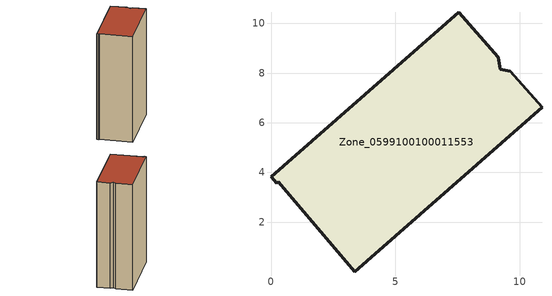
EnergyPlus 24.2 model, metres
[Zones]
Zone_0599100100011553
 floor ground (C_G): 0,3.82 7.55,10.44 9.14,8.63 9.21,8.15 9.63,8.06 10.9,6.62 3.37,0.01 0.29,3.64 0.22,3.57 z3.86
 wall outside (C_F): 9.63,8.06 9.21,8.15 9.14,8.63 7.55,10.44 0,3.82 0.22,3.57 0.29,3.64 3.37,0.01 10.9,6.62 9.63,8.06 z3.86:19.69
 roof outside (C_R): 9.14,8.63 7.55,10.44 0,3.82 0.22,3.57 0.29,3.64 3.37,0.01 10.9,6.62 9.63,8.06 9.21,8.15 z19.69
[BUILDING]
Pand.0599100100011553: North Axis=0; Terrain=City; Loads Convergence Tolerance Value=0.04; Temperature Convergence Tolerance Value=0.4; Solar Distribution=FullExterior; Maximum Number of Warmup Days=25; Minimum Number of Warmup Days=1
[Site:Location]
Rotterdam.The.Hague.AP_ZH_NLD Design_Conditions: Latitude=51.96; Longitude=4.45; Time Zone=1; Elevation=-4.5
[SITE:GROUNDTEMPERATURE:BUILDINGSURFACE]
18, 18, 18, 18, 18, 18, 18, 18, 18, 18, 18, 18
[MATERIAL] Thermal Absorptance=0.9; Solar Absorptance=0.7; Visible Absorptance=0.7
Name | Roughness | Thickness | Conductivity | Density | Specific Heat
G.TI.2015-2018 | MediumSmooth | 0.15 | 0.0428571 | 540 | 1210
F.TI.2015-2018 | Rough | 0.3 | 0.0666667 | 1920 | 840
R.TI.2015-2018 | MediumRough | 0.2 | 0.0333333 | 1500 | 1000
[CONSTRUCTION]
C_G: G.TI.2015-2018
C_F: F.TI.2015-2018
C_R: R.TI.2015-2018
[ZONE]
Zone_0599100100011553: Type=1; Multiplier=1; Ceiling Height=Autocalculate; Volume=Autocalculate; Floor Area=autocalculate; Part of Total Floor Area=Yes
[ZONEINFILTRATION:DESIGNFLOWRATE]
Infil_Zone_0599100100011553: Zone or ZoneList or Space or SpaceList=Zone_0599100100011553; Schedule=AlwaysOn; Design Flow Rate Calculation Method=Flow/Area; Flow Rate per Floor Area=0.0015; Constant Term Coefficient=1; Temperature Term Coefficient=0; Velocity Term Coefficient=0; Velocity Squared Term Coefficient=0
[HVACTEMPLATE:ZONE:IDEALLOADSAIRSYSTEM]
Zone_0599100100011553: Maximum Heating Supply Air Temperature=50; Minimum Cooling Supply Air Temperature=13; Maximum Heating Supply Air Humidity Ratio=0.0156; Minimum Cooling Supply Air Humidity Ratio=0.0077; Heating Limit=NoLimit; Cooling Limit=NoLimit; Dehumidification Control Type=ConstantSensibleHeatRatio; Cooling Sensible Heat Ratio=0.7; Dehumidification Setpoint=60; Humidification Control Type=None; Humidification Setpoint=30; Outdoor Air Method=None; Outdoor Air Flow Rate per Person=0.00944; Outdoor Air Flow Rate per Zone Floor Area=0; Outdoor Air Flow Rate per Zone=0; Demand Controlled Ventilation Type=None; Outdoor Air Economizer Type=NoEconomizer; Heat Recovery Type=None; Sensible Heat Recovery Effectiveness=0.7; Latent Heat Recovery Effectiveness=0.65
[ZONECONTROL:THERMOSTAT]
ThermostatControl_Zone_0599100100011553: Zone or ZoneList=Zone_0599100100011553; Control Type Schedule=DualSetpointControlType; Control 1=Thermostat_Zone_0599100100011553; Temperature Difference Between Cutout And Setpoint=0
[THERMOSTATSETPOINT:DUALSETPOINT]
Thermostat_Zone_0599100100011553: Heating Setpoint Temperature Schedule=HeatingSetpoint_Zone_0599100100011553; Cooling Setpoint Temperature Schedule=CoolingSetpoint_Zone_0599100100011553
[SCHEDULE:COMPACT]
HeatingSetpoint_Zone_0599100100011553: Through: 12/31, For: AllDays, Until: 24:00, 21
CoolingSetpoint_Zone_0599100100011553: Through: 12/31, For: AllDays, Until: 24:00, 24
DualSetpointControlType: Through: 12/31, For: AllDays, Until: 24:00, 4
AlwaysOn: Through: 12/31, For: AllDays, Until: 24:00, 1
